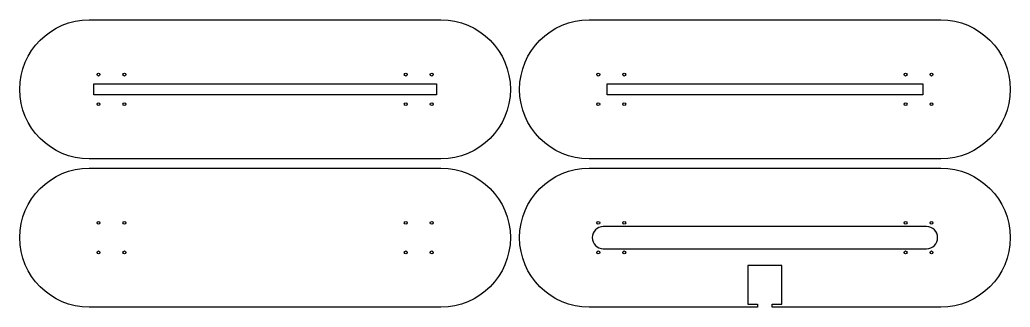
# Model space of a CAD drawing. Extents: x -132 to 402, y -38 to 118.
import ezdxf

# ---------------------------------------------------------------- set-up
doc = ezdxf.new("R2010")
doc.units = 0

# ---------------------------------------------------------------- blocks, each defined once
blk = doc.blocks.new('MYLAYER')
at = {"layer": 'Body_Slices', "color": 0}
blk.add_lwpolyline([(95, 37.5, -1), (95, -37.5), (-95, -37.5, -1), (-95, 37.5)], format="xyb", close=True, dxfattribs=at)
for centre in [(-90, 8), (-76, 8), (76, 8), (90, 8), (-90, -8), (-76, -8), (76, -8), (90, -8)]:
    blk.add_circle(centre, 0.8, dxfattribs=at)
blk = doc.blocks.new('MYLAYER001')
at = {"layer": 'Body_Slices', "color": 0}
for points in [[(364.99, 37.5, -1), (364.99, -37.5), (273.99, -37.5), (273.99, -35.85), (279.19, -35.85), (279.19, -15), (260.79, -15), (260.79, -35.85), (265.99, -35.85), (265.99, -37.5), (174.99, -37.5, -1), (174.99, 37.5)], [(357.29, -6, 1), (357.29, 6), (182.69, 6, 1), (182.69, -6)]]:
    blk.add_lwpolyline(points, format="xyb", close=True, dxfattribs=at)
for centre in [(179.99, 8), (193.99, 8), (345.99, 8), (359.99, 8), (179.99, -8), (193.99, -8), (345.99, -8), (359.99, -8)]:
    blk.add_circle(centre, 0.8, dxfattribs=at)
blk = doc.blocks.new('MYLAYER003')
at = {"layer": 'Body_Slices', "color": 0}
blk.add_lwpolyline([(364.99, 117.5, -1), (364.99, 42.5), (174.99, 42.5, -1), (174.99, 117.5)], format="xyb", close=True, dxfattribs=at)
blk.add_lwpolyline([(184.74, 77.03), (184.74, 82.97), (355.24, 82.97), (355.24, 77.03)], close=True, dxfattribs=at)
for centre in [(179.99, 88), (193.99, 88), (345.99, 88), (359.99, 88), (179.99, 72), (193.99, 72), (345.99, 72), (359.99, 72)]:
    blk.add_circle(centre, 0.8, dxfattribs=at)
blk = doc.blocks.new('MYLAYER002')
at = {"layer": 'Body_Slices', "color": 0}
blk.add_lwpolyline([(95, 117.5, -1), (95, 42.5), (-95, 42.5, -1), (-95, 117.5)], format="xyb", close=True, dxfattribs=at)
blk.add_lwpolyline([(92.54, 77.08), (-92.54, 77.08), (-92.54, 82.92), (92.54, 82.92)], close=True, dxfattribs=at)
for centre in [(-90, 88), (-76, 88), (76, 88), (90, 88), (-90, 72), (-76, 72), (76, 72), (90, 72)]:
    blk.add_circle(centre, 0.8, dxfattribs=at)

msp = doc.modelspace()

# ---------------------------------------------------------------- block references
at = {"layer": 'Body_Slices', "color": 0}
for name in ['MYLAYER002', 'MYLAYER003', 'MYLAYER', 'MYLAYER001']:
    msp.add_blockref(name, (0, 0), dxfattribs=at)

doc.saveas('drawing.dxf')
